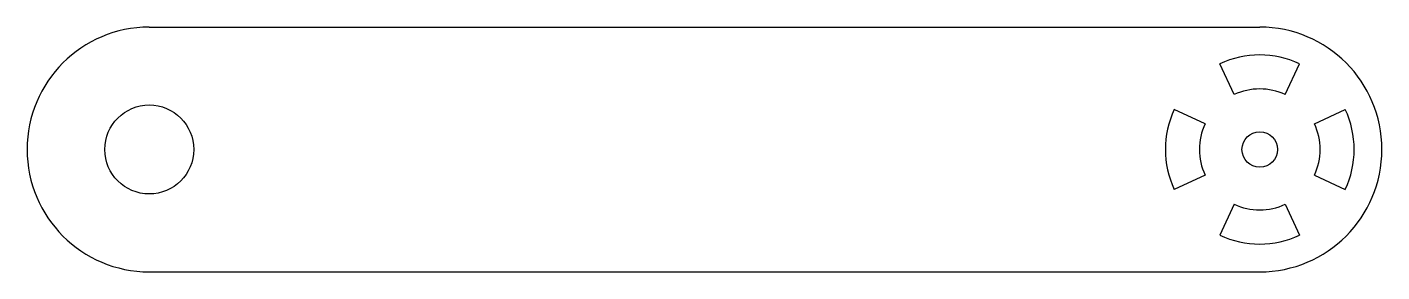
# Model space of a CAD drawing. Extents: x -79 to 43, y -23 to -1.
import ezdxf

# ---------------------------------------------------------------- set-up
doc = ezdxf.new("R2010")
doc.units = 0
doc.layers.add('MODELSKETCH_VISIBLE', color=7, linetype='CONTINUOUS')

msp = doc.modelspace()

# ---------------------------------------------------------------- linework, layer by layer
at = {"layer": 'MODELSKETCH_VISIBLE'}
for p, q in [((-67.8, -0.6), (32.2, -0.6)), ((29.9, -6.67), (28.61, -3.9)), ((34.5, -6.67), (35.79, -3.9)), ((27.27, -9.3), (24.5, -8.01)), ((37.13, -9.3), (39.9, -8.01)), ((27.27, -13.9), (24.5, -15.19)), ((37.13, -13.9), (39.9, -15.19)), ((29.9, -16.53), (28.61, -19.31)), ((34.5, -16.53), (35.79, -19.31)), ((-67.8, -22.6), (32.2, -22.6))]:
    msp.add_line(p, q, dxfattribs=at)
for centre, radius in [((-67.8, -11.6), 4), ((32.2, -11.6), 1.6), ((32.2, -11.6), 1.6)]:
    msp.add_circle(centre, radius, dxfattribs=at)
for centre, radius, start, end in [((-67.8, -11.6), 11, 90, 270), ((32.2, -11.6), 11, 270, 90), ((32.2, -11.6), 8.5, 65, 115), ((32.2, -11.6), 5.44, 65, 115), ((32.2, -11.6), 8.5, 155, 205), ((32.2, -11.6), 8.5, 335, 25), ((32.2, -11.6), 5.44, 155, 205), ((32.2, -11.6), 5.44, 335, 25), ((32.2, -11.6), 5.44, 245, 295), ((32.2, -11.6), 8.5, 245, 295)]:
    msp.add_arc(centre, radius, start, end, dxfattribs=at)

doc.saveas('drawing.dxf')
